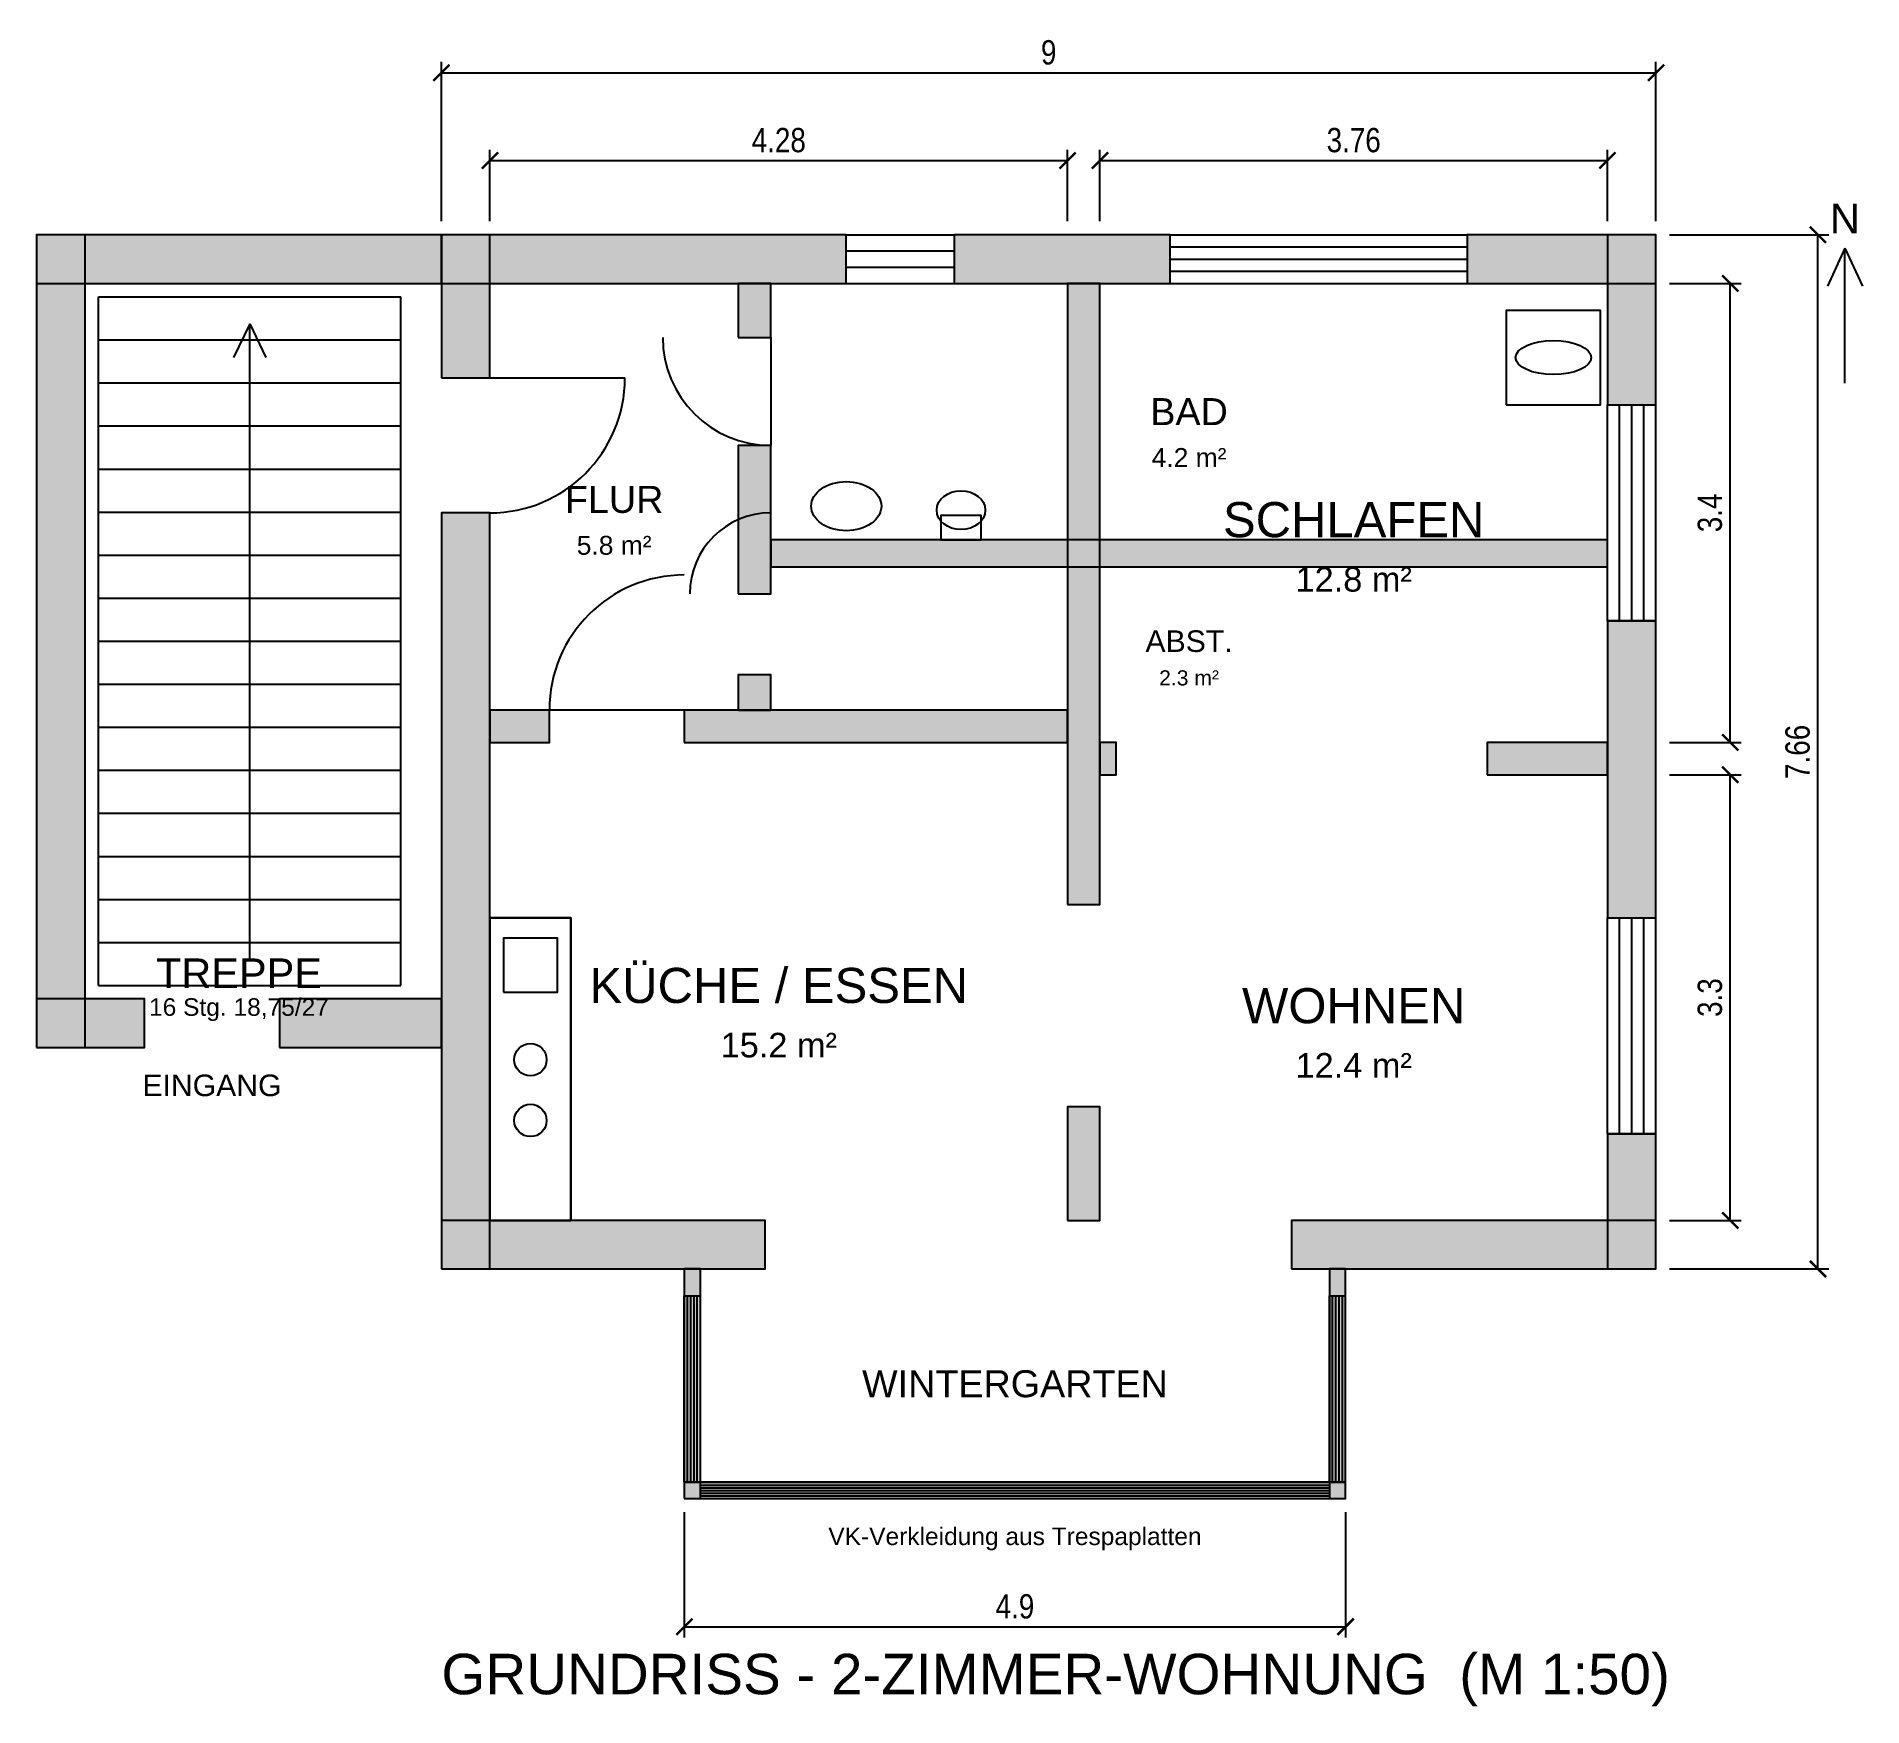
# Model space of a CAD drawing. Header units: metres. Extents: x -3 to 10.5, y -3.2 to 9.1.
import ezdxf
from ezdxf.enums import TextEntityAlignment as Align

# ---------------------------------------------------------------- set-up
doc = ezdxf.new("R2010")
doc.units = ezdxf.units.M
for name, color, linetype in [('A-ANNO', 6, 'Continuous'), ('A-ANNO-DIMS', 1, 'Continuous'), ('A-AREA', 30, 'Continuous'), ('A-AREA-IDEN', 2, 'Continuous'), ('A-DOOR', 3, 'Continuous'), ('A-FLOR-FIXT', 8, 'Continuous'), ('A-GLAZ', 4, 'Continuous'), ('A-STAIR', 8, 'Continuous'), ('A-WALL', 7, 'Continuous')]:
    doc.layers.add(name, color=color, linetype=linetype)
doc.styles.add('OpenSansCondensed-Light', font='OpenSansCondensed-Light.ttf')
doc.styles.add('ROOM', font='arial.ttf')
doc.dimstyles.new('EZDXF', dxfattribs={"dimtxt": 0.25, "dimasz": 0.175, "dimexe": 0.375, "dimexo": 0.125, "dimgap": 0.1, "dimtad": 1, "dimlfac": 100, "dimzin": 12, "dimdsep": 46, "dimtxsty": 'OpenSansCondensed-Light', "dimblk": 'ARCHTICK', "dimcen": 2.5, "dimazin": 3, "dimtfac": 0.5, "dimtmove": 2, "dimatfit": 3})

# ---------------------------------------------------------------- blocks, each defined once
blk = doc.blocks.new('_ARCHTICK')
at = {"color": 0, "linetype": 'BYBLOCK', "const_width": 0.15}
blk.add_lwpolyline([(-0.5, -0.5), (0.5, 0.5)], dxfattribs=at)

msp = doc.modelspace()

# ---------------------------------------------------------------- hatches: boundary and pattern name
at = {"layer": 'A-WALL'}
h = msp.add_hatch(color=251, dxfattribs=at)
h.dxf.hatch_style = 1
h.paths.add_polyline_path([(-3, 1.64), (-2.64, 1.64), (-2.64, 7.66), (-3, 7.66)])
h = msp.add_hatch(color=251, dxfattribs=at)
h.dxf.hatch_style = 1
h.paths.add_polyline_path([(-3, 7.3), (0, 7.3), (0, 7.66), (-3, 7.66)])
h = msp.add_hatch(color=251, dxfattribs=at)
h.dxf.hatch_style = 1
h.paths.add_polyline_path([(0, 6.6), (0.36, 6.6), (0.36, 7.66), (0, 7.66)])
h = msp.add_hatch(color=251, dxfattribs=at)
h.dxf.hatch_style = 1
h.paths.add_polyline_path([(0, 7.3), (3, 7.3), (3, 7.66), (0, 7.66)])
h = msp.add_hatch(color=251, dxfattribs=at)
h.dxf.hatch_style = 1
h.paths.add_polyline_path([(3.8, 7.3), (5.4, 7.3), (5.4, 7.66), (3.8, 7.66)])
h = msp.add_hatch(color=251, dxfattribs=at)
h.dxf.hatch_style = 1
h.paths.add_polyline_path([(7.6, 7.3), (9, 7.3), (9, 7.66), (7.6, 7.66)])
h = msp.add_hatch(color=251, dxfattribs=at)
h.dxf.hatch_style = 1
h.paths.add_polyline_path([(8.64, 6.4), (9, 6.4), (9, 7.66), (8.64, 7.66)])
h = msp.add_hatch(color=251, dxfattribs=at)
h.dxf.hatch_style = 1
h.paths.add_polyline_path([(2.2, 6.9), (2.44, 6.9), (2.44, 7.3), (2.2, 7.3)])
h = msp.add_hatch(color=251, dxfattribs=at)
h.dxf.hatch_style = 1
h.paths.add_polyline_path([(4.64, 2.7), (4.88, 2.7), (4.88, 7.3), (4.64, 7.3)])
h = msp.add_hatch(color=251, dxfattribs=at)
h.dxf.hatch_style = 1
h.paths.add_polyline_path([(2.2, 5), (2.44, 5), (2.44, 6.1), (2.2, 6.1)])
h = msp.add_hatch(color=251, dxfattribs=at)
h.dxf.hatch_style = 1
h.paths.add_polyline_path([(0, 0), (0.36, 0), (0.36, 5.6), (0, 5.6)])
h = msp.add_hatch(color=251, dxfattribs=at)
h.dxf.hatch_style = 1
h.paths.add_polyline_path([(2.44, 5.2), (8.64, 5.2), (8.64, 5.4), (2.44, 5.4)])
h = msp.add_hatch(color=251, dxfattribs=at)
h.dxf.hatch_style = 1
h.paths.add_polyline_path([(8.64, 2.6), (9, 2.6), (9, 4.8), (8.64, 4.8)])
h = msp.add_hatch(color=251, dxfattribs=at)
h.dxf.hatch_style = 1
h.paths.add_polyline_path([(2.2, 4.14), (2.44, 4.14), (2.44, 4.4), (2.2, 4.4)])
h = msp.add_hatch(color=251, dxfattribs=at)
h.dxf.hatch_style = 1
h.paths.add_polyline_path([(0.36, 3.9), (0.8, 3.9), (0.8, 4.14), (0.36, 4.14)])
h = msp.add_hatch(color=251, dxfattribs=at)
h.dxf.hatch_style = 1
h.paths.add_polyline_path([(1.8, 3.9), (4.64, 3.9), (4.64, 4.14), (1.8, 4.14)])
h = msp.add_hatch(color=251, dxfattribs=at)
h.dxf.hatch_style = 1
h.paths.add_polyline_path([(4.88, 3.66), (5, 3.66), (5, 3.9), (4.88, 3.9)])
h = msp.add_hatch(color=251, dxfattribs=at)
h.dxf.hatch_style = 1
h.paths.add_polyline_path([(7.75, 3.66), (8.64, 3.66), (8.64, 3.9), (7.75, 3.9)])
h = msp.add_hatch(color=251, dxfattribs=at)
h.dxf.hatch_style = 1
h.paths.add_polyline_path([(-3, 1.64), (-2.2, 1.64), (-2.2, 2), (-3, 2)])
h = msp.add_hatch(color=251, dxfattribs=at)
h.dxf.hatch_style = 1
h.paths.add_polyline_path([(-1.2, 1.64), (0, 1.64), (0, 2), (-1.2, 2)])
h = msp.add_hatch(color=251, dxfattribs=at)
h.dxf.hatch_style = 1
h.paths.add_polyline_path([(4.64, 0.36), (4.88, 0.36), (4.88, 1.2), (4.64, 1.2)])
h = msp.add_hatch(color=251, dxfattribs=at)
h.dxf.hatch_style = 1
h.paths.add_polyline_path([(8.64, 0), (9, 0), (9, 1), (8.64, 1)])
h = msp.add_hatch(color=251, dxfattribs=at)
h.dxf.hatch_style = 1
h.paths.add_polyline_path([(0, 0), (2.4, 0), (2.4, 0.36), (0, 0.36)])
h = msp.add_hatch(color=251, dxfattribs=at)
h.dxf.hatch_style = 1
h.paths.add_polyline_path([(6.3, 0), (9, 0), (9, 0.36), (6.3, 0.36)])
h = msp.add_hatch(color=251, dxfattribs=at)
h.dxf.hatch_style = 1
h.paths.add_polyline_path([(1.8, -1.7), (1.92, -1.7), (1.92, 0), (1.8, 0)])
h = msp.add_hatch(color=251, dxfattribs=at)
h.dxf.hatch_style = 1
h.paths.add_polyline_path([(6.58, -1.7), (6.7, -1.7), (6.7, 0), (6.58, 0)])
h = msp.add_hatch(color=251, dxfattribs=at)
h.dxf.hatch_style = 1
h.paths.add_polyline_path([(1.8, -1.7), (6.7, -1.7), (6.7, -1.58), (1.8, -1.58)])

# ---------------------------------------------------------------- linework, layer by layer
at = {"layer": 'A-ANNO'}
for p, q in [((10.4, 7.56), (10.27, 7.28)), ((10.4, 6.56), (10.4, 7.56)), ((10.4, 7.56), (10.53, 7.28))]:
    msp.add_line(p, q, dxfattribs=at)
at = {"layer": 'A-DOOR'}
for p, q in [((2.44, 6.9), (2.44, 6.1)), ((0.36, 6.6), (1.36, 6.6)), ((2.44, 5), (2.44, 5.6)), ((1.8, 4.14), (0.8, 4.14))]:
    msp.add_line(p, q, dxfattribs=at)
for centre, radius, start, end in [((2.44, 6.9), 0.8, 180, 270), ((0.36, 6.6), 1, -90, 0), ((2.44, 5), 0.6, 90, 180), ((1.8, 4.14), 1, 90, 180)]:
    msp.add_arc(centre, radius, start, end, dxfattribs=at)
at = {"layer": 'A-FLOR-FIXT'}
for points in [[(7.89, 6.4), (8.59, 6.4), (8.59, 7.1), (7.89, 7.1)], [(3.7, 5.4), (4, 5.4), (4, 5.58), (3.7, 5.58)], [(0.36, 2.6), (0.96, 2.6), (0.96, 0.36), (0.36, 0.36)], [(0.36, 0.36), (0.96, 0.36), (0.96, 2.6), (0.36, 2.6)], [(0.46, 2.05), (0.86, 2.05), (0.86, 2.45), (0.46, 2.45)]]:
    msp.add_lwpolyline(points, close=True, dxfattribs=at)
for centre in [(0.66, 1.55), (0.66, 1.1)]:
    msp.add_circle(centre, 0.12, dxfattribs=at)
for centre, major_axis, ratio in [((8.24, 6.75), (0.28, 0), 0.45), ((3, 5.65), (0.26, 0), 0.7), ((3.85, 5.62), (0.18, 0), 0.8)]:
    msp.add_ellipse(centre, major_axis=major_axis, ratio=ratio, dxfattribs=at)
at = {"layer": 'A-GLAZ'}
for p, q in [((3, 7.3), (3, 7.66)), ((3, 7.66), (3.8, 7.66)), ((3.8, 7.66), (3.8, 7.66)), ((5.4, 7.3), (5.4, 7.66)), ((5.4, 7.66), (7.6, 7.66)), ((7.6, 7.66), (7.6, 7.66)), ((3, 7.54), (3.8, 7.54)), ((5.4, 7.57), (7.6, 7.57)), ((5.4, 7.48), (7.6, 7.48)), ((3, 7.42), (3.8, 7.42)), ((5.4, 7.39), (7.6, 7.39)), ((3, 7.3), (3.8, 7.3)), ((5.4, 7.3), (7.6, 7.3)), ((8.64, 6.4), (9, 6.4)), ((8.64, 4.8), (8.64, 6.4)), ((8.73, 4.8), (8.73, 6.4)), ((8.82, 4.8), (8.82, 6.4)), ((8.91, 4.8), (8.91, 6.4)), ((9, 4.8), (9, 6.4)), ((8.64, 4.8), (9, 4.8)), ((8.64, 2.6), (9, 2.6)), ((8.64, 1), (8.64, 2.6)), ((8.73, 1), (8.73, 2.6)), ((8.82, 1), (8.82, 2.6)), ((8.91, 1), (8.91, 2.6)), ((9, 1), (9, 2.6)), ((8.64, 1), (9, 1)), ((1.8, -0.2), (1.92, -0.2)), ((1.8, -1.58), (1.8, -0.2)), ((1.824, -1.58), (1.824, -0.2)), ((1.848, -1.58), (1.848, -0.2)), ((1.872, -1.58), (1.872, -0.2)), ((1.896, -1.58), (1.896, -0.2)), ((1.92, -1.58), (1.92, -0.2)), ((6.58, -0.2), (6.7, -0.2)), ((6.58, -1.58), (6.58, -0.2)), ((6.604, -1.58), (6.604, -0.2)), ((6.628, -1.58), (6.628, -0.2)), ((6.652, -1.58), (6.652, -0.2)), ((6.676, -1.58), (6.676, -0.2)), ((6.7, -1.58), (6.7, -0.2)), ((1.8, -1.58), (1.92, -1.58)), ((1.92, -1.7), (1.92, -1.58)), ((1.92, -1.58), (6.58, -1.58)), ((1.92, -1.6), (6.58, -1.6)), ((1.92, -1.62), (6.58, -1.62)), ((6.58, -1.58), (6.58, -1.58)), ((6.58, -1.58), (6.7, -1.58)), ((1.92, -1.64), (6.58, -1.64)), ((1.92, -1.66), (6.58, -1.66)), ((1.92, -1.68), (6.58, -1.68)), ((1.92, -1.7), (6.58, -1.7))]:
    msp.add_line(p, q, dxfattribs=at)
at = {"layer": 'A-STAIR'}
for p, q in [((-2.54, 7.2), (-0.3, 7.2)), ((-2.54, 2.1), (-2.54, 7.2)), ((-0.3, 2.1), (-0.3, 7.2)), ((-1.42, 7), (-1.54, 6.75)), ((-1.42, 2.3), (-1.42, 7)), ((-1.42, 7), (-1.3, 6.75)), ((-2.54, 6.8812), (-0.3, 6.8812)), ((-2.54, 6.5625), (-0.3, 6.5625)), ((-2.54, 6.2438), (-0.3, 6.2438)), ((-2.54, 5.925), (-0.3, 5.925)), ((-2.54, 5.6062), (-0.3, 5.6062)), ((-2.54, 5.2875), (-0.3, 5.2875)), ((-2.54, 4.9688), (-0.3, 4.9688)), ((-2.54, 4.65), (-0.3, 4.65)), ((-2.54, 4.3312), (-0.3, 4.3312)), ((-2.54, 4.0125), (-0.3, 4.0125)), ((-2.54, 3.6938), (-0.3, 3.6938)), ((-2.54, 3.375), (-0.3, 3.375)), ((-2.54, 3.0562), (-0.3, 3.0562)), ((-2.54, 2.7375), (-0.3, 2.7375)), ((-2.54, 2.4188), (-0.3, 2.4188)), ((-2.54, 2.1), (-0.3, 2.1))]:
    msp.add_line(p, q, dxfattribs=at)
at = {"layer": 'A-WALL'}
for points in [[(-3, 1.64), (-2.64, 1.64), (-2.64, 7.66), (-3, 7.66)], [(-3, 7.3), (0, 7.3), (0, 7.66), (-3, 7.66)], [(0, 6.6), (0.36, 6.6), (0.36, 7.66), (0, 7.66)], [(0, 7.3), (3, 7.3), (3, 7.66), (0, 7.66)], [(3.8, 7.3), (5.4, 7.3), (5.4, 7.66), (3.8, 7.66)], [(7.6, 7.3), (9, 7.3), (9, 7.66), (7.6, 7.66)], [(8.64, 6.4), (9, 6.4), (9, 7.66), (8.64, 7.66)], [(2.2, 6.9), (2.44, 6.9), (2.44, 7.3), (2.2, 7.3)], [(4.64, 2.7), (4.88, 2.7), (4.88, 7.3), (4.64, 7.3)], [(2.2, 5), (2.44, 5), (2.44, 6.1), (2.2, 6.1)], [(0, 0), (0.36, 0), (0.36, 5.6), (0, 5.6)], [(2.44, 5.2), (8.64, 5.2), (8.64, 5.4), (2.44, 5.4)], [(8.64, 2.6), (9, 2.6), (9, 4.8), (8.64, 4.8)], [(2.2, 4.14), (2.44, 4.14), (2.44, 4.4), (2.2, 4.4)], [(0.36, 3.9), (0.8, 3.9), (0.8, 4.14), (0.36, 4.14)], [(1.8, 3.9), (4.64, 3.9), (4.64, 4.14), (1.8, 4.14)], [(4.88, 3.66), (5, 3.66), (5, 3.9), (4.88, 3.9)], [(7.75, 3.66), (8.64, 3.66), (8.64, 3.9), (7.75, 3.9)], [(-3, 1.64), (-2.2, 1.64), (-2.2, 2), (-3, 2)], [(-1.2, 1.64), (0, 1.64), (0, 2), (-1.2, 2)], [(4.64, 0.36), (4.88, 0.36), (4.88, 1.2), (4.64, 1.2)], [(8.64, 0), (9, 0), (9, 1), (8.64, 1)], [(0, 0), (2.4, 0), (2.4, 0.36), (0, 0.36)], [(6.3, 0), (9, 0), (9, 0.36), (6.3, 0.36)], [(1.8, -1.7), (1.92, -1.7), (1.92, 0), (1.8, 0)], [(6.58, -1.7), (6.7, -1.7), (6.7, 0), (6.58, 0)], [(1.8, -1.7), (6.7, -1.7), (6.7, -1.58), (1.8, -1.58)]]:
    msp.add_lwpolyline(points, close=True, dxfattribs=at)

# ---------------------------------------------------------------- texts
at = {"layer": 'A-ANNO', "style": 'ROOM'}
for s, height, p in [('N', 0.22, (10.4, 7.78)), ('16 Stg. 18,75/27', 0.13, (-1.5, 1.94)), ('EINGANG', 0.16, (-1.7, 1.36)), ('VK-Verkleidung aus Trespaplatten', 0.13, (4.25, -1.98))]:
    msp.add_text(s, height=height, dxfattribs=at).set_placement(p, align=Align.MIDDLE_CENTER)
at = {"layer": 'A-AREA', "style": 'ROOM'}
for s, height, p in [('4.2 m²', 0.14, (5.54, 6.01)), ('5.8 m²', 0.14, (1.28, 5.36)), ('12.8 m²', 0.182, (6.76, 5.108)), ('2.3 m²', 0.112, (5.54, 4.378)), ('15.2 m²', 0.182, (2.5, 1.658)), ('12.4 m²', 0.182, (6.76, 1.508))]:
    msp.add_text(s, height=height, dxfattribs=at).set_placement(p, align=Align.MIDDLE_CENTER)
at = {"layer": 'A-AREA-IDEN', "style": 'ROOM'}
for s, height, p in [('BAD', 0.2, (5.54, 6.35)), ('FLUR', 0.2, (1.28, 5.7)), ('SCHLAFEN', 0.26, (6.76, 5.55)), ('ABST.', 0.16, (5.54, 4.65)), ('TREPPE', 0.22, (-1.5, 2.19)), ('KÜCHE / ESSEN', 0.26, (2.5, 2.1)), ('WOHNEN', 0.26, (6.76, 1.95)), ('WINTERGARTEN', 0.2, (4.25, -0.85))]:
    msp.add_text(s, height=height, dxfattribs=at).set_placement(p, align=Align.MIDDLE_CENTER)
msp.add_text('GRUNDRISS - 2-ZIMMER-WOHNUNG  (M 1:50)', height=0.3, dxfattribs=at).set_placement((0, -3.15))

# ---------------------------------------------------------------- dimensions: what is measured, and where the dimension line sits
at = {"layer": 'A-ANNO-DIMS'}
for base, p1, p2 in [((0, 8.86), (0, 7.66), (9, 7.66)), ((0.36, 8.21), (0.36, 7.66), (4.64, 7.66)), ((4.88, 8.21), (4.88, 7.66), (8.64, 7.66)), ((1.8, -2.65), (1.8, -1.7), (6.7, -1.7))]:
    msp.add_linear_dim(base=base, p1=p1, p2=p2, dimstyle='EZDXF', override={"dimtxt": 0.18, "dimasz": 0.12, "dimexe": 0.08, "dimexo": 0.1, "dimgap": 0.06, "dimtad": 1, "dimdec": 2, "dimlfac": 1, "dimlunit": 2, "dimclrt": 1}, dxfattribs=at).render()
for base, p1, p2 in [((10.2, 0), (9, 0), (9, 7.66)), ((9.55, 3.9), (9, 3.9), (9, 7.3)), ((9.55, 0.36), (9, 0.36), (9, 3.66))]:
    msp.add_linear_dim(base=base, p1=p1, p2=p2, angle=90, dimstyle='EZDXF', override={"dimtxt": 0.18, "dimasz": 0.12, "dimexe": 0.08, "dimexo": 0.1, "dimgap": 0.06, "dimtad": 1, "dimdec": 2, "dimlfac": 1, "dimlunit": 2, "dimclrt": 1}, dxfattribs=at).render()

doc.saveas('drawing.dxf')
